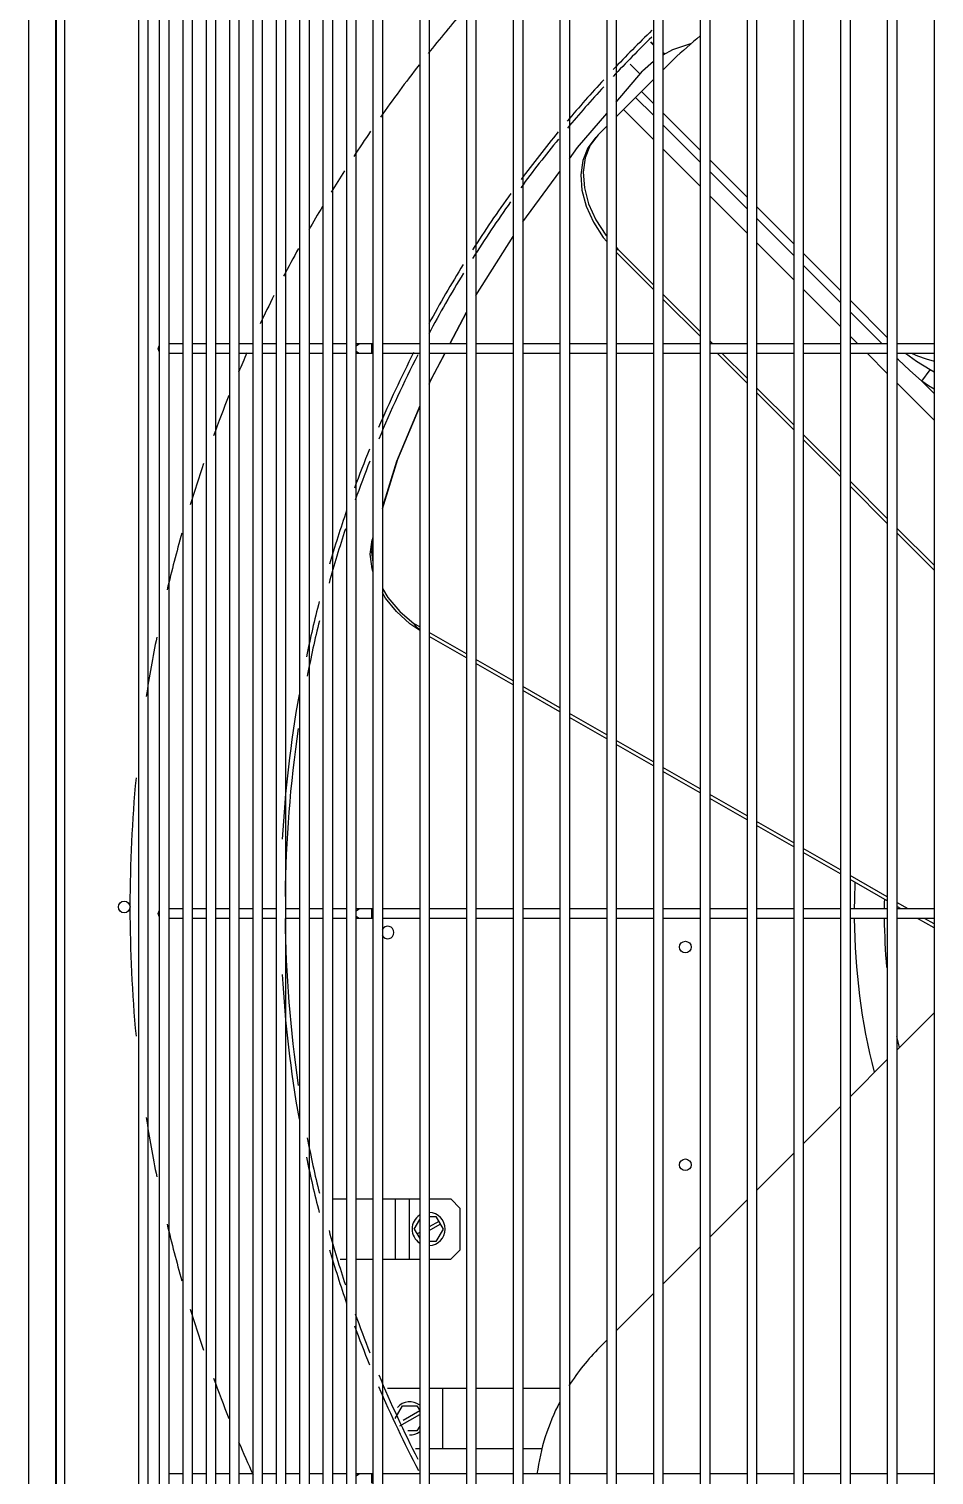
# Model space of a CAD drawing. Header units: metres. Extents: x -367 to 374, y -238 to 224.
# Drawn here: x 238.7818 to 239.0686, y 216.4616 to 216.9198 of the extents above; entities that cross this region are included whole.
import ezdxf
from ezdxf.enums import TextEntityAlignment as Align

# ---------------------------------------------------------------- set-up
doc = ezdxf.new("R2010")
doc.units = ezdxf.units.M
for name, color, linetype in [('ELE-ALIMENTADORES', 160, 'Continuous'), ('LA_BAU_BASES GERAIS_R00$0$ARQ-XREF-ATT', 8, 'Continuous'), ('LA_BAU_BASES GERAIS_R00$0$BASE', 253, 'Continuous'), ('LA_BAU_BASES GERAIS_R00$0$dutos', 31, 'Continuous')]:
    doc.layers.add(name, color=color, linetype=linetype)
doc.styles.add('LA_BAU_BASES GERAIS_R00$0$R60-125-RS', font='romans.shx', dxfattribs={"height": 0.19})
doc.styles.add('LA_BAU_BASES GERAIS_R00$0$R80-100-RS', font='romans.shx', dxfattribs={"height": 0.203})

# ---------------------------------------------------------------- blocks, each defined once
blk = doc.blocks.new('LA_BAU_BASES GERAIS_R00$0$A$C5BA41825')
at = {"layer": 'LA_BAU_BASES GERAIS_R00$0$dutos', "color": 251}
for p, q in [((-27.95689999999907, 40.29707436454305), (-27.95689999999907, 38.107074364543)), ((-27.96822817459252, 38.10962436454304), (-27.96822817459252, 40.29452436454301)), ((-27.95944999999907, 38.10962436454304), (-27.95944999999907, 40.29452436454301)), ((-27.85921130550925, 39.12149266126528), (-27.85921130550925, 38.2755585557361)), ((-27.85621130550925, 39.12149266126528), (-27.85621130550925, 38.2755585557361)), ((-27.84439130550925, 39.12149266126528), (-27.84439130550925, 38.2755585557361)), ((-27.84139130550925, 39.12149266126528), (-27.84139130550925, 38.2755585557361)), ((-27.82957130550925, 39.12149266126528), (-27.82957130550925, 38.2755585557361)), ((-27.82657130550925, 39.12149266126528), (-27.82657130550925, 38.2755585557361)), ((-27.81475130550925, 39.12149266126528), (-27.81475130550925, 38.2755585557361)), ((-27.81175130550925, 39.12149266126528), (-27.81175130550925, 38.2755585557361)), ((-27.79993130550925, 39.12149266126528), (-27.79993130550925, 38.2755585557361)), ((-27.79693130550925, 39.12149266126528), (-27.79693130550925, 38.2755585557361)), ((-27.78511130550925, 39.12149266126528), (-27.78511130550925, 38.2755585557361)), ((-27.78211130550925, 39.12149266126528), (-27.78211130550925, 38.2755585557361)), ((-27.77029130550925, 39.12149266126528), (-27.77029130550925, 38.2755585557361)), ((-27.76729130550925, 39.12149266126528), (-27.76729130550925, 38.2755585557361)), ((-27.75547130550925, 39.12149266126528), (-27.75547130550925, 38.2755585557361)), ((-27.75247130550925, 39.12149266126528), (-27.75247130550925, 38.2755585557361)), ((-27.74065130550925, 39.12149266126528), (-27.74065130550925, 38.2755585557361)), ((-27.73765130550925, 39.12149266126528), (-27.73765130550925, 38.2755585557361)), ((-27.72583130550925, 39.12149266126528), (-27.72583130550925, 38.2755585557361)), ((-27.72283130550925, 39.12149266126528), (-27.72283130550925, 38.2755585557361)), ((-27.71101130550925, 39.12149266126528), (-27.71101130550925, 38.2755585557361)), ((-27.70801130550925, 39.12149266126528), (-27.70801130550925, 38.2755585557361)), ((-27.69619130550925, 39.12149266126528), (-27.69619130550925, 38.2755585557361)), ((-27.69319130550925, 39.12149266126528), (-27.69319130550925, 38.2755585557361)), ((-27.68137130550925, 39.12149266126528), (-27.68137130550925, 38.2755585557361)), ((-27.93353130550961, 39.10326685413645), (-27.93353130550961, 38.29566887348881)), ((-27.93053130550961, 39.10326685413645), (-27.93053130550961, 38.29566887348881)), ((-27.95974289321834, 38.37890436454302), (-27.95974289321834, 39.06382436454271)), ((-27.92680649603725, 38.33945567005253), (-27.92680649603725, 39.05945567005244)), ((-27.92380649603725, 38.33945567005253), (-27.92380649603725, 39.05945567005244)), ((-27.91939649603725, 38.33945567005253), (-27.91939649603725, 39.05945567005244)), ((-27.91639649603725, 38.33945567005253), (-27.91639649603725, 39.05945567005244)), ((-27.91198649603725, 38.33945567005253), (-27.91198649603725, 39.05945567005244)), ((-27.90898649603725, 38.33945567005253), (-27.90898649603725, 39.05945567005244)), ((-27.90457649603725, 38.33945567005253), (-27.90457649603725, 39.05945567005244)), ((-27.90157649603725, 38.33945567005253), (-27.90157649603725, 39.05945567005244)), ((-27.89716649603725, 38.33945567005253), (-27.89716649603725, 39.05945567005244)), ((-27.89416649603725, 38.33945567005253), (-27.89416649603725, 39.05945567005244)), ((-27.88975649603725, 38.33945567005253), (-27.88975649603725, 39.05945567005244)), ((-27.88675649603725, 38.33945567005253), (-27.88675649603725, 39.05945567005244)), ((-27.88234649603725, 38.33945567005253), (-27.88234649603725, 39.05945567005244)), ((-27.87934649603725, 38.33945567005253), (-27.87934649603725, 39.05945567005244)), ((-27.87493649603725, 38.33945567005253), (-27.87493649603725, 39.05945567005244)), ((-27.87193649603725, 38.33945567005253), (-27.87193649603725, 39.05945567005244)), ((-27.86752649603725, 38.33945567005253), (-27.86752649603725, 39.05945567005244)), ((-27.86452649603725, 38.33945567005253), (-27.86452649603725, 39.05945567005244)), ((-27.77029130550925, 38.97467003520489), (-27.77125220663179, 38.97563093632743)), ((-27.77029130550925, 38.97481697501507), (-27.77117865114379, 38.9755573808394)), ((-27.76666827388089, 38.971793898535), (-27.76729130550925, 38.97231375937463)), ((-27.78211130550925, 38.95652796876925), (-27.77373642018816, 38.96636409959285)), ((-27.77459608713325, 38.96550443264778), (-27.77770893488998, 38.96861728040346)), ((-27.77029130550925, 38.96943501686337), (-27.77373642018816, 38.96636409959285)), ((-27.76389609185725, 38.97015596959466), (-27.76729130550925, 38.96676075594269)), ((-27.77029130550925, 38.96376075594264), (-27.7740990709118, 38.95995299054016)), ((-27.7740990709118, 38.95995299054016), (-27.77979704329798, 38.95425501815396)), ((-27.77029130550925, 38.9524304842696), (-27.77595644068416, 38.95809562076772)), ((-27.77029130550925, 38.95614522392009), (-27.7740990709118, 38.95995299054016)), ((-27.78211130550925, 38.9519407559427), (-27.77979704329798, 38.95425501815396)), ((-27.77029130550925, 38.94474928036527), (-27.77979704329798, 38.95425501815396)), ((-27.75547130550925, 38.94132521918016), (-27.76729130550925, 38.95314522296019)), ((-27.78779704329762, 38.94625501815426), (-27.78511130550925, 38.94894075594266)), ((-27.75547130550925, 38.93761048081035), (-27.76729130550925, 38.94943048357027)), ((-27.75547130550925, 38.92992928036517), (-27.76729130550925, 38.94174928036523)), ((-27.81175130550925, 38.91862271538707), (-27.79993130550925, 38.93460458396339)), ((-27.74065130550925, 38.92650521443909), (-27.75247130550925, 38.93832521822014)), ((-27.74065130550925, 38.9227904773511), (-27.75247130550925, 38.93461048011)), ((-27.74065130550925, 38.91510928036519), (-27.75247130550925, 38.92692928036524)), ((-27.72583130550925, 38.91168520969904), (-27.73765130550925, 38.92350521347907)), ((-27.72583130550925, 38.90797047389174), (-27.73765130550925, 38.91979047665063)), ((-27.82657130550925, 38.89528782428556), (-27.81475130550925, 38.91402234943246)), ((-27.72583130550925, 38.9002892803652), (-27.73765130550925, 38.91210928036526)), ((-27.78211130550925, 38.91064824966918), (-27.78158383986271, 38.91004181471828)), ((-27.78211130550925, 38.90951434907174), (-27.78158383986271, 38.91004181471828)), ((-27.77029130550925, 38.89719928036527), (-27.78211130550925, 38.90901928036521)), ((-27.77029130550925, 38.89874928036488), (-27.78158383986271, 38.91004181471828)), ((-27.71101130550925, 38.89686520495798), (-27.72283130550925, 38.90868520873903)), ((-27.71101130550925, 38.89315047043249), (-27.72283130550925, 38.90497047319138)), ((-27.75547130550925, 38.8839292803649), (-27.76729130550925, 38.89574928036484)), ((-27.75547130550925, 38.88237928036517), (-27.76729130550925, 38.89419928036523)), ((-27.71101130550925, 38.88546928036521), (-27.72283130550925, 38.89728928036527)), ((-27.69619130550925, 38.88204520021793), (-27.70801130550925, 38.8938652039991)), ((-27.82957130550925, 38.89008331133834), (-27.83487898007507, 38.87995567005328)), ((-27.8348418549507, 38.87995567005328), (-27.82957130550925, 38.89001253745573)), ((-27.69781650820961, 38.87995567005328), (-27.70801130550925, 38.89015046973213)), ((-27.91939649603725, 38.87995567005328), (-27.92380649603725, 38.87995567005328)), ((-27.91198649603725, 38.87995567005328), (-27.91639649603725, 38.87995567005328)), ((-27.90457649603725, 38.87995567005328), (-27.90898649603725, 38.87995567005328)), ((-27.89716649603725, 38.87995567005328), (-27.90157649603725, 38.87995567005328)), ((-27.88975649603725, 38.87995567005328), (-27.89416649603725, 38.87995567005328)), ((-27.88234649603725, 38.87995567005328), (-27.88675649603725, 38.87995567005328)), ((-27.87493649603725, 38.87995567005328), (-27.87934649603725, 38.87995567005328)), ((-27.86752649603725, 38.87995567005328), (-27.87193649603725, 38.87995567005328)), ((-27.85921130550925, 38.87995567005328), (-27.86452649603725, 38.87995567005328)), ((-27.85953130550889, 38.87695567005323), (-27.85953130550889, 38.87995567005328)), ((-27.84439130550925, 38.87995567005328), (-27.85621130550925, 38.87995567005328)), ((-27.82957130550925, 38.87995567005328), (-27.84139130550925, 38.87995567005328)), ((-27.81475130550925, 38.87995567005328), (-27.82657130550925, 38.87995567005328)), ((-27.79993130550925, 38.87995567005328), (-27.81175130550925, 38.87995567005328)), ((-27.78511130550925, 38.87995567005328), (-27.79693130550925, 38.87995567005328)), ((-27.77029130550925, 38.87995567005328), (-27.78211130550925, 38.87995567005328)), ((-27.75547130550925, 38.87995567005328), (-27.76729130550925, 38.87995567005328)), ((-27.75149769519653, 38.87995567005328), (-27.75247130550925, 38.88092928036485)), ((-27.74065130550925, 38.87995567005328), (-27.75247130550925, 38.87995567005328)), ((-27.72583130550925, 38.87995567005328), (-27.73765130550925, 38.87995567005328)), ((-27.71101130550925, 38.87995567005328), (-27.72283130550925, 38.87995567005328)), ((-27.70549769519725, 38.87995567005328), (-27.70801130550925, 38.88246928036517)), ((-27.69619130550925, 38.87995567005328), (-27.70801130550925, 38.87995567005328)), ((-27.68137130550925, 38.87995567005328), (-27.69319130550925, 38.87995567005328)), ((-27.91939649603725, 38.87695567005323), (-27.92380649603725, 38.87695567005323)), ((-27.91198649603725, 38.87695567005323), (-27.91639649603725, 38.87695567005323)), ((-27.90457649603725, 38.87695567005323), (-27.90898649603725, 38.87695567005323)), ((-27.89716649603725, 38.87695567005323), (-27.90157649603725, 38.87695567005323)), ((-27.88975649603725, 38.87695567005323), (-27.89416649603725, 38.87695567005323)), ((-27.88234649603725, 38.87695567005323), (-27.88675649603725, 38.87695567005323)), ((-27.87493649603725, 38.87695567005323), (-27.87934649603725, 38.87695567005323)), ((-27.86752649603725, 38.87695567005323), (-27.87193649603725, 38.87695567005323)), ((-27.85921130550925, 38.87695567005323), (-27.86452649603725, 38.87695567005323)), ((-27.84439130550925, 38.87695567005323), (-27.85621130550925, 38.87695567005323)), ((-27.82957130550925, 38.87695567005323), (-27.84139130550925, 38.87695567005323)), ((-27.81475130550925, 38.87695567005323), (-27.82657130550925, 38.87695567005323)), ((-27.79993130550925, 38.87695567005323), (-27.81175130550925, 38.87695567005323)), ((-27.78511130550925, 38.87695567005323), (-27.79693130550925, 38.87695567005323)), ((-27.77029130550925, 38.87695567005323), (-27.78211130550925, 38.87695567005323)), ((-27.75547130550925, 38.87695567005323), (-27.76729130550925, 38.87695567005323)), ((-27.74065130550925, 38.87695567005323), (-27.75247130550925, 38.87695567005323)), ((-27.74065130550925, 38.86755928036519), (-27.75004769519725, 38.87695567005323)), ((-27.74065130550925, 38.86910928036491), (-27.74849769519653, 38.87695567005323)), ((-27.72583130550925, 38.87695567005323), (-27.73765130550925, 38.87695567005323)), ((-27.71101130550925, 38.87695567005323), (-27.72283130550925, 38.87695567005323)), ((-27.69619130550925, 38.87695567005323), (-27.70801130550925, 38.87695567005323)), ((-27.69619130550925, 38.87064928036523), (-27.70249769519725, 38.87695567005323)), ((-27.68137130550925, 38.87695567005323), (-27.69319130550925, 38.87695567005323)), ((-27.6852194616627, 38.86812743651944), (-27.68263568910162, 38.87177522368847)), ((-27.68137130550925, 38.87107140457795), (-27.68263568777289, 38.87177522556487)), ((-27.72583130550925, 38.85428928036481), (-27.73765130550925, 38.86610928036487)), ((-27.68137130550925, 38.85582928036524), (-27.69319130550925, 38.86764928036519)), ((-27.68137130550925, 38.86427928036483), (-27.6852194616627, 38.86812743651944)), ((-27.72583130550925, 38.8527392803652), (-27.73765130550925, 38.86455928036526)), ((-27.71101130550925, 38.83946928036482), (-27.72283130550925, 38.85128928036488)), ((-27.71101130550925, 38.83791928036521), (-27.72283130550925, 38.84973928036527)), ((-27.69619130550925, 38.82464928036484), (-27.70801130550925, 38.83646928036489)), ((-27.69619130550925, 38.82309928036523), (-27.70801130550925, 38.83491928036528)), ((-27.68137130550925, 38.80982928036485), (-27.69319130550925, 38.82164928036491)), ((-27.68137130550925, 38.80827928036524), (-27.69319130550925, 38.82009928036518)), ((-27.85923969731179, 38.8186200156681), (-27.85947688673834, 38.81785725526299)), ((-27.85921130550925, 38.81831725544555), (-27.85947688673834, 38.81785725526299)), ((-27.84439130550925, 38.79030327123974), (-27.84617663463543, 38.79133403149137)), ((-27.82957130550925, 38.78174694025029), (-27.84139130550925, 38.78857122043246)), ((-27.82957130550925, 38.78049921211573), (-27.84139130550925, 38.7873234922979)), ((-27.81475130550925, 38.77319060926084), (-27.82657130550925, 38.78001488944301)), ((-27.81475130550925, 38.77194288112628), (-27.82657130550925, 38.77876716130845)), ((-27.79993130550925, 38.76463427827139), (-27.81175130550925, 38.77145855845356)), ((-27.79993130550925, 38.76338655013683), (-27.81175130550925, 38.770210830319)), ((-27.78511130550925, 38.75607794728307), (-27.79693130550925, 38.76290222746411)), ((-27.78511130550925, 38.75483021914852), (-27.79693130550925, 38.76165449932955)), ((-27.77029130550925, 38.74752161629362), (-27.78211130550925, 38.75434589647466)), ((-27.77029130550925, 38.74627388815907), (-27.78211130550925, 38.7530981683401)), ((-27.75547130550925, 38.73896528530418), (-27.76729130550925, 38.74578956548521)), ((-27.75547130550925, 38.73771755716962), (-27.76729130550925, 38.74454183735065)), ((-27.74065130550925, 38.73040895431473), (-27.75247130550925, 38.73723323449576)), ((-27.74065130550925, 38.72916122618017), (-27.75247130550925, 38.7359855063612)), ((-27.72583130550925, 38.72185262332528), (-27.73765130550925, 38.72867690350631)), ((-27.72583130550925, 38.72060489519072), (-27.73765130550925, 38.72742917537175)), ((-27.71101130550925, 38.71329629233583), (-27.72283130550925, 38.72012057251686)), ((-27.71101130550925, 38.71204856420127), (-27.72283130550925, 38.71887284438344)), ((-27.69619130550925, 38.70473996134626), (-27.70801130550925, 38.71156424152855)), ((-27.69619130550925, 38.70349223321182), (-27.70801130550925, 38.71031651339399)), ((-27.91939649603725, 38.70095567005251), (-27.92380649603725, 38.70095567005251)), ((-27.91198649603725, 38.70095567005251), (-27.91639649603725, 38.70095567005251)), ((-27.90457649603725, 38.70095567005251), (-27.90898649603725, 38.70095567005251)), ((-27.89716649603725, 38.70095567005251), (-27.90157649603725, 38.70095567005251)), ((-27.88975649603725, 38.70095567005251), (-27.89416649603725, 38.70095567005251)), ((-27.88234649603725, 38.70095567005251), (-27.88675649603725, 38.70095567005251)), ((-27.87493649603725, 38.70095567005251), (-27.87934649603725, 38.70095567005251)), ((-27.86752649603725, 38.70095567005251), (-27.87193649603725, 38.70095567005251)), ((-27.85921130550925, 38.70095567005251), (-27.86452649603725, 38.70095567005251)), ((-27.85953130550889, 38.69795567005247), (-27.85953130550889, 38.70095567005251)), ((-27.84439130550925, 38.70095567005251), (-27.85621130550925, 38.70095567005251)), ((-27.82957130550925, 38.70095567005251), (-27.84139130550925, 38.70095567005251)), ((-27.81475130550925, 38.70095567005251), (-27.82657130550925, 38.70095567005251)), ((-27.79993130550925, 38.70095567005251), (-27.81175130550925, 38.70095567005251)), ((-27.78511130550925, 38.70095567005251), (-27.79693130550925, 38.70095567005251)), ((-27.77029130550925, 38.70095567005251), (-27.78211130550925, 38.70095567005251)), ((-27.75547130550925, 38.70095567005251), (-27.76729130550925, 38.70095567005251)), ((-27.74065130550925, 38.70095567005251), (-27.75247130550925, 38.70095567005251)), ((-27.72583130550925, 38.70095567005251), (-27.73765130550925, 38.70095567005251)), ((-27.71101130550925, 38.70095567005251), (-27.72283130550925, 38.70095567005251)), ((-27.69619130550925, 38.70095567005251), (-27.70801130550925, 38.70095567005251)), ((-27.68963672071798, 38.70095567005251), (-27.69319130550925, 38.7030079105391)), ((-27.69179784924162, 38.70095567005251), (-27.69319130550925, 38.70176018240454)), ((-27.68137130550925, 38.70095567005251), (-27.69319130550925, 38.70095567005251)), ((-27.91939649603725, 38.69795567005247), (-27.92380649603725, 38.69795567005247)), ((-27.91198649603725, 38.69795567005247), (-27.91639649603725, 38.69795567005247)), ((-27.90457649603725, 38.69795567005247), (-27.90898649603725, 38.69795567005247)), ((-27.89716649603725, 38.69795567005247), (-27.90157649603725, 38.69795567005247)), ((-27.88975649603725, 38.69795567005247), (-27.89416649603725, 38.69795567005247)), ((-27.88234649603725, 38.69795567005247), (-27.88675649603725, 38.69795567005247)), ((-27.87493649603725, 38.69795567005247), (-27.87934649603725, 38.69795567005247)), ((-27.86752649603725, 38.69795567005247), (-27.87193649603725, 38.69795567005247)), ((-27.85921130550925, 38.69795567005247), (-27.86452649603725, 38.69795567005247)), ((-27.84439130550925, 38.69795567005247), (-27.85621130550925, 38.69795567005247)), ((-27.82957130550925, 38.69795567005247), (-27.84139130550925, 38.69795567005247)), ((-27.81475130550925, 38.69795567005247), (-27.82657130550925, 38.69795567005247)), ((-27.79993130550925, 38.69795567005247), (-27.81175130550925, 38.69795567005247)), ((-27.78511130550925, 38.69795567005247), (-27.79693130550925, 38.69795567005247)), ((-27.77029130550925, 38.69795567005247), (-27.78211130550925, 38.69795567005247)), ((-27.75547130550925, 38.69795567005247), (-27.76729130550925, 38.69795567005247)), ((-27.74065130550925, 38.69795567005247), (-27.75247130550925, 38.69795567005247)), ((-27.72583130550925, 38.69795567005247), (-27.73765130550925, 38.69795567005247)), ((-27.71101130550925, 38.69795567005247), (-27.72283130550925, 38.69795567005247)), ((-27.69619130550925, 38.69795567005247), (-27.70801130550925, 38.69795567005247)), ((-27.68137130550925, 38.69795567005247), (-27.69319130550925, 38.69795567005247)), ((-27.68137130550925, 38.69493590222237), (-27.68660169681871, 38.69795567005247)), ((-27.68137130550925, 38.69618363035681), (-27.68444056829616, 38.69795567005247)), ((-27.68137130550925, 38.66801466697689), (-27.69319130550925, 38.65619466697683)), ((-27.69619130550925, 38.6531946669769), (-27.70801130550925, 38.64137466697684)), ((-27.71101130550925, 38.63837466697692), (-27.72283130550925, 38.62655466697686)), ((-27.72583130550925, 38.62355466697682), (-27.73765130550925, 38.61173466697687)), ((-27.87193649603725, 38.60908409960336), (-27.86752649603725, 38.60908409960336)), ((-27.86452649603725, 38.60908409960336), (-27.85921130550925, 38.60908409960336)), ((-27.85621130550925, 38.60908409960336), (-27.84439130550925, 38.60908409960336)), ((-27.85204800993543, 38.5899840996027), (-27.85204800993543, 38.60908409960336)), ((-27.8476480099358, 38.5899840996027), (-27.8476480099358, 38.60908409960336)), ((-27.84139130550925, 38.60908409960336), (-27.83454800993616, 38.60908409960336)), ((-27.83154800993616, 38.60608409960344), (-27.83454800993616, 38.60908409960336)), ((-27.83154800993616, 38.59298409960263), (-27.83154800993616, 38.60608409960344)), ((-27.74065130550925, 38.60873466697683), (-27.75247130550925, 38.59691466697689)), ((-27.84612062406816, 38.59953409960303), (-27.84439130550925, 38.60252936720883)), ((-27.84139130550925, 38.60349409960304), (-27.83926170286961, 38.60349409960304)), ((-27.83836854933652, 38.60194711230486), (-27.84139130550925, 38.60020192321576)), ((-27.84139130550925, 38.59904722267686), (-27.83786854933688, 38.60108108690122)), ((-27.83926170286961, 38.60349409960304), (-27.8369753958038, 38.59953409960303)), ((-27.84612062406816, 38.59953409960303), (-27.84439130550925, 38.59653883199724)), ((-27.84439130550925, 38.59846987240746), (-27.84522747053507, 38.59798711230485)), ((-27.84472747053543, 38.59712108690121), (-27.84439130550925, 38.59731517186958)), ((-27.83926170286961, 38.59557409960303), (-27.84139130550925, 38.59557409960303)), ((-27.8369753958038, 38.59953409960303), (-27.83926170286961, 38.59557409960303)), ((-27.83454800993616, 38.5899840996027), (-27.83154800993616, 38.59298409960263)), ((-27.75547130550925, 38.59391466697684), (-27.76729130550925, 38.5820946669769)), ((-27.86957005495034, 38.5899840996027), (-27.86752649603725, 38.5899840996027)), ((-27.86452649603725, 38.5899840996027), (-27.85921130550925, 38.5899840996027)), ((-27.85621130550925, 38.5899840996027), (-27.84439130550925, 38.5899840996027)), ((-27.84139130550925, 38.5899840996027), (-27.83454800993616, 38.5899840996027)), ((-27.77029130550925, 38.57909466697686), (-27.78211130550925, 38.56727466697691)), ((-27.78511130550925, 38.56427466697687), (-27.78735590460598, 38.56203006788019)), ((-27.8545480099358, 38.54908409960342), (-27.84439130550925, 38.54908409960342)), ((-27.84139130550925, 38.54908409960342), (-27.82957130550925, 38.54908409960342)), ((-27.83704800993543, 38.52998409960264), (-27.83704800993543, 38.54908409960342)), ((-27.82657130550925, 38.54908409960342), (-27.81475130550925, 38.54908409960342)), ((-27.81175130550925, 38.54908409960342), (-27.79993130550925, 38.54908409960342)), ((-27.85212062406816, 38.53953409960309), (-27.84983431700234, 38.54349409960309)), ((-27.85072747053543, 38.53712108690127), (-27.84439130550925, 38.54077927348419)), ((-27.84983431700234, 38.54349409960309), (-27.84526170286961, 38.54349409960309)), ((-27.84439130550925, 38.5419339740231), (-27.8496487380387, 38.53889859393655)), ((-27.84526170286961, 38.54349409960309), (-27.84439130550925, 38.54198652715138)), ((-27.84439130550925, 38.53708167205468), (-27.84526170286961, 38.53557409960308)), ((-27.84526170286961, 38.53557409960308), (-27.84819060289689, 38.53557409960308)), ((-27.84573880884161, 38.52998409960264), (-27.84439130550925, 38.52998409960264)), ((-27.84139130550925, 38.52998409960264), (-27.82957130550925, 38.52998409960264)), ((-27.82657130550925, 38.52998409960264), (-27.81475130550925, 38.52998409960264)), ((-27.81175130550925, 38.52998409960264), (-27.80546353262016, 38.52998409960264)), ((-27.91939649603725, 38.52195567005288), (-27.92380649603725, 38.52195567005288)), ((-27.91198649603725, 38.52195567005288), (-27.91639649603725, 38.52195567005288)), ((-27.90457649603725, 38.52195567005288), (-27.90898649603725, 38.52195567005288)), ((-27.89716649603725, 38.52195567005288), (-27.90157649603725, 38.52195567005288)), ((-27.88975649603725, 38.52195567005288), (-27.89416649603725, 38.52195567005288)), ((-27.88234649603725, 38.52195567005288), (-27.88675649603725, 38.52195567005288)), ((-27.87493649603725, 38.52195567005288), (-27.87934649603725, 38.52195567005288)), ((-27.86752649603725, 38.52195567005288), (-27.87193649603725, 38.52195567005288)), ((-27.85921130550925, 38.52195567005288), (-27.86452649603725, 38.52195567005288)), ((-27.85953130550889, 38.51895567005283), (-27.85953130550889, 38.52195567005288)), ((-27.84439130550925, 38.52195567005288), (-27.85621130550925, 38.52195567005288)), ((-27.82957130550925, 38.52195567005288), (-27.84139130550925, 38.52195567005288)), ((-27.81475130550925, 38.52195567005288), (-27.82657130550925, 38.52195567005288)), ((-27.79993130550925, 38.52195567005288), (-27.81175130550925, 38.52195567005288)), ((-27.78511130550925, 38.52195567005288), (-27.79693130550925, 38.52195567005288)), ((-27.77029130550925, 38.52195567005288), (-27.78211130550925, 38.52195567005288)), ((-27.75547130550925, 38.52195567005288), (-27.76729130550925, 38.52195567005288)), ((-27.74065130550925, 38.52195567005288), (-27.75247130550925, 38.52195567005288)), ((-27.72583130550925, 38.52195567005288), (-27.73765130550925, 38.52195567005288)), ((-27.71101130550925, 38.52195567005288), (-27.72283130550925, 38.52195567005288)), ((-27.69619130550925, 38.52195567005288), (-27.70801130550925, 38.52195567005288)), ((-27.68137130550925, 38.52195567005288), (-27.69319130550925, 38.52195567005288))]:
    blk.add_line(p, q, dxfattribs=at)
for points in [[(-27.75825006987652, 38.97507034739726), (-27.75861173794852, 38.97502716038446), (-27.76425262429034, 38.97317805344449), (-27.76729130550925, 38.97143690458631)], [(-27.79693130550925, 38.93866089578455), (-27.79433432486016, 38.94217228355285), (-27.78511130550925, 38.95300453037726)], [(-27.78857204329798, 38.94548001815394), (-27.79109079237216, 38.94214605756815), (-27.79269753582052, 38.93812500770559), (-27.79333052739434, 38.93357139525972), (-27.79296544158052, 38.92866021300051), (-27.79161630842234, 38.92358019490962), (-27.7893349743518, 38.91852656323249), (-27.78620910975761, 38.91369352620154), (-27.78511130550925, 38.9124313646372)], [(-27.78779704329762, 38.94625501815426), (-27.79031579237289, 38.94292105756847), (-27.79192253582125, 38.93890000770591), (-27.79255552739398, 38.93434639525901), (-27.79219044158016, 38.92943521300083), (-27.79084130842307, 38.92435519490994), (-27.78855997435252, 38.91930156323281), (-27.78543410975725, 38.91446852620197), (-27.78511130550925, 38.91409739344635)], [(-27.92722745793215, 38.8784556700532), (-27.92697936373034, 38.87933734793182), (-27.92680649603725, 38.87948237338856)], [(-27.86452649603725, 38.87916984900266), (-27.86447936372998, 38.87933734793182), (-27.86382984467725, 38.87988225482775), (-27.86342841982634, 38.87995567005328)], [(-27.92680649603725, 38.87742896671682), (-27.92697936373034, 38.87757399217469), (-27.92722745793215, 38.8784556700532)], [(-27.86342841982634, 38.87695567005323), (-27.86382984467725, 38.87702908527865), (-27.86447936372998, 38.87757399217469), (-27.86452649603725, 38.87774149110271)], [(-27.84139130550925, 38.86724225089472), (-27.84094578975871, 38.8683085991579), (-27.83641407895362, 38.87695567005323)], [(-27.83645121424634, 38.87695567005323), (-27.84134841853253, 38.86761125232272), (-27.84139130550925, 38.86750860874736)], [(-27.6852194616627, 38.86812743651944), (-27.68919044025761, 38.87162333998742), (-27.69269023281107, 38.87488933327472), (-27.69319130550925, 38.87538069894163)], [(-27.68263568910162, 38.87177522368847), (-27.68691726005834, 38.87444099522781), (-27.69042313979943, 38.87695567005323)], [(-27.68832367723797, 38.87695567005323), (-27.68660814288816, 38.8762358963329), (-27.68387861885071, 38.87525632980373), (-27.68137130550925, 38.87449790845358)], [(-27.68137130550925, 38.86558989477976), (-27.68316000336816, 38.86672276426737), (-27.6852194616627, 38.86812743651944)], [(-27.84439130550925, 38.86032855666269), (-27.85173659424598, 38.84274870476236), (-27.85621130550925, 38.82835880288883)], [(-27.85621130550925, 38.82775360728488), (-27.85133146113652, 38.84345034751357), (-27.84439130550925, 38.86006170837436)], [(-27.85921130550925, 38.80790784354701), (-27.85947790319506, 38.8086809836401), (-27.86003241819543, 38.81340317015065), (-27.85947688673834, 38.81785725526299)], [(-27.85921130550925, 38.81737109131359), (-27.85962162732162, 38.81396193242119), (-27.85921130550925, 38.81078204543064)], [(-27.85621130550925, 38.80252658506629), (-27.85445497778888, 38.79959011271399), (-27.8507043044067, 38.79520858112346), (-27.84617663463543, 38.79133403149137)], [(-27.84439130550925, 38.7892138527659), (-27.84749116715834, 38.7912993967783), (-27.85176773129179, 38.79515705032736), (-27.85527545371252, 38.79945326028053), (-27.85621130550925, 38.80109199588492)], [(-27.84439130550925, 38.78933562409907), (-27.8451350128118, 38.79003031644709), (-27.84617663463543, 38.79133403149137)], [(-27.86452649603725, 38.70016984900303), (-27.86447936372998, 38.70033734793105), (-27.86382984467725, 38.70088225482709), (-27.86342841982634, 38.70095567005251)], [(-27.92722745793215, 38.69945567005254), (-27.92697936373034, 38.70033734793105), (-27.92680649603725, 38.70048237338881)], [(-27.92680649603725, 38.69842896671719), (-27.92697936373034, 38.69857399217392), (-27.92722745793215, 38.69945567005254)], [(-27.86342841982634, 38.69795567005247), (-27.86382984467725, 38.69802908527799), (-27.86447936372998, 38.69857399217392), (-27.86452649603725, 38.69874149110308)], [(-27.86452649603725, 38.5211698490034), (-27.86447936372998, 38.52133734793142), (-27.86382984467725, 38.52188225482746), (-27.86342841982634, 38.52195567005288)]]:
    blk.add_lwpolyline(points, dxfattribs=at)
for centre in [(-27.93803099999943, 38.70157436454269), (-27.76019999999943, 38.68887436454338), (-27.76019999999943, 38.61987436454342)]:
    blk.add_circle(centre, 0.001849999999636363, dxfattribs=at)
for centre, radius, start, end in [((-27.50203099999907, 38.70157436454269), 0.4341807889319999, 139.1189088672783, 141.4832183247459), ((-27.50203099999907, 38.70157436454269), 0.3850000000003635, 134.2828963076709, 136.8826803565998), ((-27.50203099999907, 38.70157436454269), 0.3864947102519999, 134.0546885766629, 136.6444479240934), ((-27.61737261611179, 38.81359381460561), 0.2144314280116363, 130.1159438133721, 133.1029659522888), ((-27.50203099999907, 38.70157436454269), 0.4341807889319999, 142.0828457487554, 144.8074965267213), ((-27.50203099999907, 38.70157436454269), 0.3864947102519999, 137.3017190698173, 139.8916080679687), ((-27.50203099999907, 38.70157436454269), 0.3850000000003635, 137.5425065210501, 140.1425084944499), ((-27.50203099999907, 38.70157436454269), 0.4341807889319999, 145.5217081476424, 146.7875267556299), ((-27.50203099999907, 38.70157436454269), 0.3850000000003635, 140.8025406847057, 143.7126398569019), ((-27.50203099999907, 38.70157436454269), 0.3864947102519999, 140.5490610882829, 143.3864186506927), ((-27.50203099999907, 38.70157436454269), 0.4341807889319999, 147.5018369537502, 148.5511189890831), ((-27.50203099999907, 38.70157436454269), 0.3864947102519999, 144.2003454210044, 147.4079394632842), ((-27.50203099999907, 38.70157436454269), 0.4341807889319999, 149.2640895381545, 150.3867863786689), ((-27.50203099999907, 38.70157436454269), 0.3850000000003635, 144.529769385582, 147.7498888214068), ((-27.50203099999907, 38.70157436454269), 0.4341807889319999, 151.2815871147513, 152.5990149546678), ((-27.50203099999907, 38.70157436454269), 0.3850000000003635, 148.5672152784357, 151.8617121282109), ((-27.50203099999907, 38.70157436454269), 0.3864947102519999, 148.2221120319734, 151.4294851943876), ((-27.50203099999907, 38.70157436454269), 0.4341807889319999, 153.4960116457204, 154.8147117819778), ((-27.50203099999907, 38.70157436454269), 0.4341807889319999, 156.1434498954971, 157.0272945731043), ((-27.50203099999907, 38.70157436454269), 0.3864947102519999, 152.9681115072243, 156.8513292707948), ((-27.50203099999907, 38.70157436454269), 0.3850000000003635, 152.9747051280733, 157.3593921056099), ((-27.50203099999907, 38.70157436454269), 0.4341807889319999, 158.0801452772676, 159.8905240256441), ((-27.50203099999907, 38.70157436454269), 0.3864947102519999, 157.9597651796395, 159.9234316602906), ((-27.50203099999907, 38.70157436454269), 0.3850000000003635, 158.4720984317971, 160.4433225433272), ((-27.50203099999907, 38.70157436454269), 0.4341807889319999, 161.1238579261423, 162.9367498326849), ((-27.50203099999907, 38.70157436454269), 0.3864947102519999, 161.0316505356367, 163.6832612999529), ((-27.50203099999907, 38.70157436454269), 0.4341807889319999, 164.1682996271812, 166.6172822175898), ((-27.50203099999907, 38.70157436454269), 0.3850000000003635, 161.875007392319, 164.551365351106), ((-27.50203099999907, 38.70157436454269), 0.3864947102519999, 165.4966763267307, 168.1624648090366), ((-27.50203099999907, 38.70157436454269), 0.3850000000003635, 166.3717850995127, 169.0481081659241), ((-27.50203099999907, 38.70157436454269), 0.4341807889319999, 168.6452909258852, 171.1631622240671), ((-27.50203099999907, 38.70157436454269), 0.3864947102519999, 169.9763560308409, 176.820391693556), ((-27.50203099999907, 38.70157436454269), 0.3850000000003635, 171.5502265737585, 179.5046949095205), ((-27.50203099999907, 38.70157436454269), 0.4341807889319999, 174.5927678589684, 179.9557383340907), ((-27.50192171897834, 38.69956275658308), 0.2047499999999999, 177.2821753287273, 179.6099138574336), ((-27.50203099999907, 38.70157436454269), 0.4341807889319999, 180.0442616659093, 185.4072218098324), ((-27.50192171897834, 38.69956275658308), 0.1952500000003635, 178.7569481306335, 179.590933991751), ((-27.50203099999907, 38.70157436454269), 0.3850000000003635, 180.5411977519962, 188.4497734262415), ((-27.50192171897834, 38.69956275658308), 0.2047499999999999, 180.450065421145, 194.2173121892082), ((-27.50192171897834, 38.69956275658308), 0.1952500000003635, 180.4719636081227, 185.0458528567025), ((-27.8545480099358, 38.69348409960264), 0.001999999999636363, 209.6482765316035, 150.3517234683965), ((-27.50203099999907, 38.70157436454269), 0.3864947102519999, 183.179608306444, 190.0236439691591), ((-27.50192171897834, 38.69956275658308), 0.1952500000003635, 191.5160834452658, 192.5824574550821), ((-27.50203099999907, 38.70157436454269), 0.4341807889319999, 188.8368419817698, 191.3547090407961), ((-27.50203099999907, 38.70157436454269), 0.3850000000003635, 190.9518918340759, 193.6282149004873), ((-27.50203099999907, 38.70157436454269), 0.3864947102519999, 191.8375351909635, 194.5033236732693), ((-27.84154800993543, 38.59953409960303), 0.005249999999999999, 271.7144744641292, 88.28552553587083), ((-27.50203099999907, 38.70157436454269), 0.4341807889319999, 193.3827139589338, 195.8317030406674), ((-27.84154800993543, 38.59953409960303), 0.005249999999999999, 122.8837395411152, 237.1162604588848), ((-27.50203099999907, 38.70157436454269), 0.3850000000003635, 195.4486346488941, 198.1249926076805), ((-27.50203099999907, 38.70157436454269), 0.3864947102519999, 196.3167387000471, 198.9683494643633), ((-27.50203099999907, 38.70157436454269), 0.4341807889319999, 197.0632513937213, 198.8761415093494), ((-27.50203099999907, 38.70157436454269), 0.3850000000003635, 199.5566774566728, 201.5279015682029), ((-27.50203099999907, 38.70157436454269), 0.3864947102519999, 200.076568339709, 202.0402348203605), ((-27.73785842992307, 38.51253259319719), 0.07000000000036362, 134.9999999997854, 147.8045441911942), ((-27.50203099999907, 38.70157436454269), 0.4341807889319999, 200.1094741636053, 201.9198506010113), ((-27.50203099999907, 38.70157436454269), 0.3864947102519999, 203.1486707292051, 207.5165005335441), ((-27.50203099999907, 38.70157436454269), 0.3850000000003635, 202.6406078943901, 207.0252948719267), ((-27.84754800993543, 38.53953409960309), 0.005249999999999999, 52.96733762506021, 138.2383652589184), ((-27.73785842992307, 38.51253259319719), 0.07000000000036362, 152.5503268310257, 172.2433879113059), ((-27.50203099999907, 38.70157436454269), 0.4341807889319999, 202.9727089215527, 204.4805140464027), ((-27.84754800993543, 38.53953409960309), 0.005249999999999999, 269.0891671452651, 307.0326623749394)]:
    blk.add_arc(centre, radius, start, end, dxfattribs=at)
blk = doc.blocks.new('LA_BAU_BASES GERAIS_R00')
at = {"layer": 'LA_BAU_BASES GERAIS_R00$0$ARQ-XREF-ATT'}
blk.add_blockref('LA_BAU_BASES GERAIS_R00$0$A$C5BA41825', (266.75, 177.9399999999999), dxfattribs=at)
at = {"layer": 'LA_BAU_BASES GERAIS_R00$0$BASE', "style": 'LA_BAU_BASES GERAIS_R00$0$R60-125-RS'}
for p in [(242.7815727361595, 218.919159373358), (358.6365727361596, 192.964159373358)]:
    blk.add_attdef('S', text='', height=0.19, rotation=90, dxfattribs=at).set_placement(p, align=Align.MIDDLE_CENTER)
at = {"layer": 'LA_BAU_BASES GERAIS_R00$0$BASE', "style": 'LA_BAU_BASES GERAIS_R00$0$R80-100-RS'}
blk.add_attdef('ACESSO', text='', height=0.203, dxfattribs=at).set_placement((365.922255870473, 191.9868442639211), align=Align.TOP_CENTER)
at = {"layer": 'LA_BAU_BASES GERAIS_R00$0$BASE', "style": 'LA_BAU_BASES GERAIS_R00$0$R60-125-RS'}
blk.add_attdef('S', text='', height=0.19, dxfattribs=at).set_placement((266.114159373358, 180.9134272638404), align=Align.MIDDLE_CENTER)

msp = doc.modelspace()

# ---------------------------------------------------------------- block references
at = {"layer": 'ELE-ALIMENTADORES', "color": 2}
msp.add_blockref('LA_BAU_BASES GERAIS_R00', (0, 0), dxfattribs=at)

doc.saveas('drawing.dxf')
